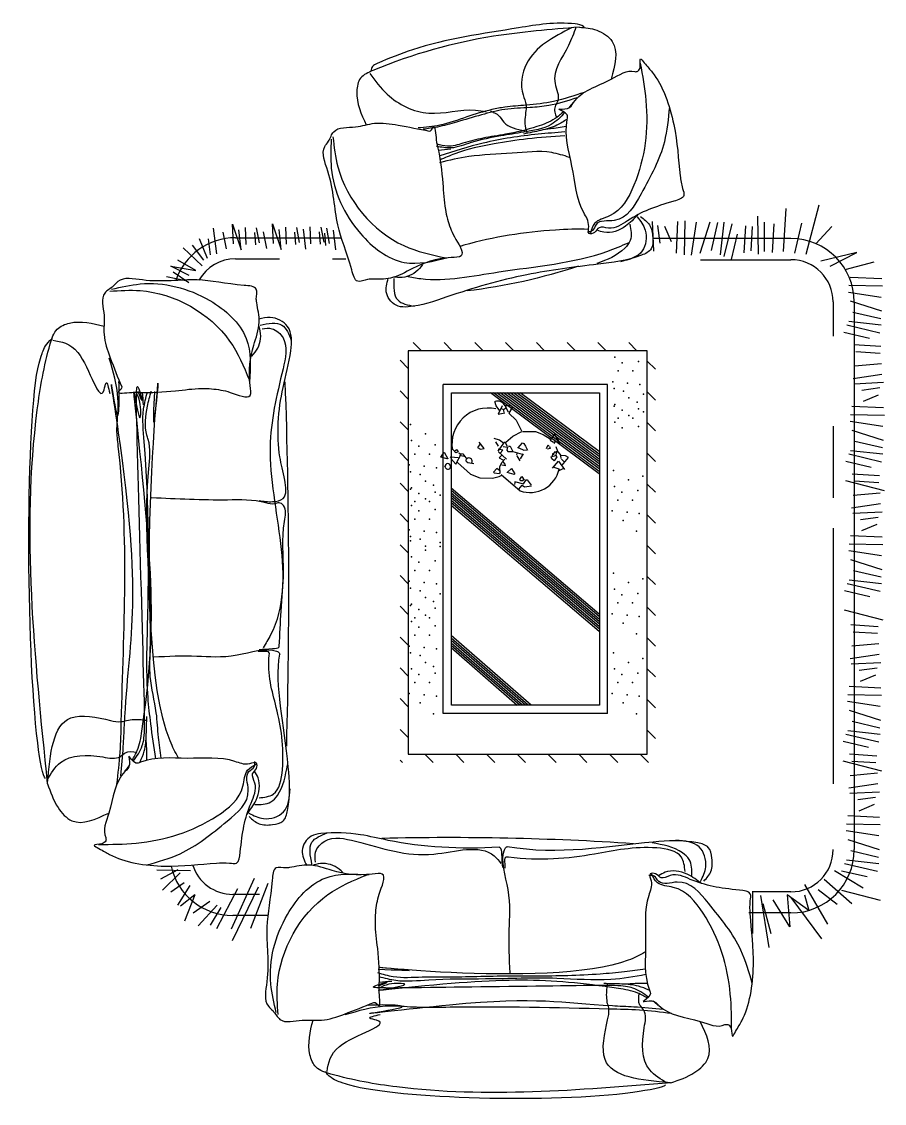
# Model space of a CAD drawing. Header units: inches. Extents: x 8.3 to 50.8, y 10.9 to 35.7.
# Drawn here: x 20.784 to 23.931, y 22.225 to 26.171 of the extents above; entities that cross this region are included whole.
import ezdxf

# ---------------------------------------------------------------- set-up
doc = ezdxf.new("R2010")
doc.units = ezdxf.units.IN
doc.header["$MEASUREMENT"] = 0
doc.layers.add('02', color=2, linetype='Continuous')
doc.layers.add('8', color=8, linetype='Continuous')

msp = doc.modelspace()

# ---------------------------------------------------------------- hatches: boundary and pattern name
at = {"layer": '8'}
h = msp.add_hatch(dxfattribs=at)
h.set_pattern_fill('ANSI31,N', color=256, scale=0.025, angle=180, style=0)
h.set_pattern_definition([(135, (36.55061, 13.91755), (0.0561266, 0.0561266), [])])
h.paths.add_polyline_path([(23.0655, 24.9704), (22.1943, 24.9704), (22.1943, 23.4988), (23.0655, 23.4988)], flags=16)
h.paths.add_polyline_path([(23.0955, 25.0004), (22.1643, 25.0004), (22.1643, 23.4688), (23.0955, 23.4688)])

# ---------------------------------------------------------------- linework, layer by layer
at = {"layer": '02'}
for p, q in [((23.6453, 25.323), (23.6925, 25.5026)), ((23.4722, 25.323), (23.469, 25.4616)), ((23.5635, 25.3325), (23.5729, 25.49)), ((21.4952, 25.3247), (21.4832, 25.4182)), ((21.5525, 25.4329), (21.5846, 25.3394)), ((21.5565, 25.3608), (21.5525, 25.4329)), ((21.6033, 25.3581), (21.6006, 25.4208)), ((21.6513, 25.3648), (21.6406, 25.4195)), ((21.699, 25.434), (21.731, 25.3405)), ((21.703, 25.3619), (21.699, 25.434)), ((21.7497, 25.3592), (21.747, 25.422)), ((21.7977, 25.3659), (21.787, 25.4206)), ((21.8391, 25.3603), (21.8364, 25.4231)), ((21.8871, 25.367), (21.8764, 25.4217)), ((21.9072, 25.3625), (21.8965, 25.4173)), ((23.0902, 25.3341), (23.085, 25.442)), ((23.1136, 25.3627), (23.1045, 25.4277)), ((23.154, 25.3679), (23.1305, 25.4238)), ((23.1722, 25.3262), (23.1774, 25.442)), ((23.2021, 25.321), (23.2047, 25.4446)), ((23.2268, 25.3197), (23.2451, 25.4394)), ((23.2594, 25.3262), (23.2958, 25.4407)), ((23.2997, 25.3367), (23.3231, 25.4381)), ((23.3335, 25.321), (23.3466, 25.4394)), ((23.3466, 25.3145), (23.3752, 25.4342)), ((23.419, 25.3277), (23.4255, 25.4265)), ((23.4451, 25.3355), (23.4503, 25.4239)), ((23.4942, 25.3325), (23.4942, 25.4396)), ((23.5225, 25.3293), (23.5288, 25.4333)), ((23.6044, 25.3262), (23.6296, 25.4364)), ((23.6805, 25.3613), (23.7397, 25.4238)), ((21.4618, 25.3074), (21.4325, 25.3795)), ((21.4725, 25.3207), (21.4658, 25.3795)), ((21.5312, 25.3421), (21.5192, 25.4035)), ((21.5642, 25.3829), (21.9484, 25.3829)), ((21.5846, 25.3394), (21.5766, 25.4115)), ((21.6379, 25.3568), (21.6339, 25.4022)), ((21.6776, 25.3432), (21.6656, 25.4046)), ((21.731, 25.3405), (21.723, 25.4126)), ((21.7844, 25.3579), (21.7804, 25.4033)), ((21.8204, 25.3416), (21.8124, 25.4137)), ((21.8738, 25.359), (21.8698, 25.4044)), ((21.8939, 25.3545), (21.8899, 25.3999)), ((21.9299, 25.3383), (21.9219, 25.4104)), ((23.5901, 25.3797), (23.088, 25.3797)), ((23.3728, 25.3038), (23.3947, 25.3964)), ((21.4418, 25.2806), (21.3724, 25.3461)), ((21.4485, 25.3007), (21.4071, 25.3554)), ((21.4191, 25.2633), (21.3537, 25.3007)), ((21.5642, 25.3059), (21.724, 25.3059)), ((21.9179, 25.3059), (21.966, 25.3059)), ((23.2605, 25.3026), (23.5901, 25.3027)), ((23.831, 25.3293), (23.6988, 25.2978)), ((23.7334, 25.279), (23.831, 25.3293)), ((21.3284, 25.2793), (21.4191, 25.2633)), ((21.3951, 25.2446), (21.3284, 25.2793)), ((21.3938, 25.2179), (21.3364, 25.2579)), ((23.7884, 25.2672), (23.8939, 25.2947)), ((21.3824, 25.2258), (21.3124, 25.2406)), ((23.806, 25.2395), (23.9217, 25.2343)), ((23.7995, 25.1848), (23.9191, 25.1666)), ((23.8008, 25.2096), (23.9243, 25.2069)), ((23.7441, 25.1487), (23.7441, 25.0238)), ((23.806, 25.1523), (23.9204, 25.1159)), ((23.8211, 25.1487), (23.8211, 23.1506)), ((23.8164, 25.112), (23.9178, 25.0885)), ((23.7943, 25.0651), (23.9139, 25.0365)), ((23.8008, 25.0781), (23.9191, 25.0651)), ((23.7835, 25.0388), (23.8761, 25.017)), ((23.8191, 24.9935), (23.9179, 24.987)), ((23.0655, 24.9704), (22.1943, 24.9704)), ((22.1943, 24.9704), (22.1943, 23.4988)), ((23.0655, 23.4988), (23.0655, 24.9704)), ((23.8269, 24.9675), (23.9153, 24.9623)), ((23.8217, 24.9154), (23.9205, 24.9245)), ((23.8165, 24.8699), (23.9218, 24.8855)), ((22.9213, 24.8474), (22.3213, 24.8474)), ((22.3213, 23.6474), (22.3213, 24.8474)), ((22.9213, 23.6474), (22.9213, 24.8474)), ((23.8204, 24.8503), (23.9283, 24.8555)), ((23.849, 24.8269), (23.914, 24.836)), ((22.3513, 23.6774), (22.3513, 24.8174)), ((22.3513, 24.8174), (22.8913, 24.8174)), ((22.8909, 24.5216), (22.4938, 24.817)), ((22.8909, 24.5306), (22.5054, 24.8174)), ((22.5149, 24.7691), (22.5104, 24.7854)), ((22.8909, 24.5396), (22.5175, 24.8174)), ((22.8909, 24.5486), (22.5296, 24.8174)), ((22.8909, 24.5576), (22.5417, 24.8174)), ((22.8909, 24.5666), (22.5538, 24.8174)), ((22.8909, 24.5756), (22.5659, 24.8174)), ((22.8909, 24.5846), (22.578, 24.8174)), ((22.8909, 24.5936), (22.5901, 24.8174)), ((22.8909, 24.6026), (22.6022, 24.8174)), ((22.8913, 24.8174), (22.8913, 23.6774)), ((23.8542, 24.7866), (23.9101, 24.81)), ((22.5282, 24.7514), (22.5149, 24.7691)), ((22.5371, 24.7691), (22.5223, 24.7395)), ((22.5223, 24.7395), (22.546, 24.744)), ((22.5401, 24.7558), (22.5341, 24.7588)), ((22.5415, 24.7558), (22.549, 24.7617)), ((22.5445, 24.7469), (22.5415, 24.7558)), ((22.5475, 24.7706), (22.5697, 24.7706)), ((22.5593, 24.7469), (22.5475, 24.7691)), ((22.5727, 24.7632), (22.5608, 24.7425)), ((22.5712, 24.7691), (22.5727, 24.7632)), ((23.8126, 24.7684), (23.9283, 24.7632)), ((22.5608, 24.7425), (22.5875, 24.7173)), ((22.5875, 24.7173), (22.6067, 24.6788)), ((23.8061, 24.7137), (23.9257, 24.6955)), ((23.8074, 24.7384), (23.9309, 24.7358)), ((22.5756, 24.6595), (22.6082, 24.6758)), ((22.6112, 24.6758), (22.6586, 24.6758)), ((22.6586, 24.6758), (22.6867, 24.6654)), ((22.6867, 24.6654), (22.7119, 24.6491)), ((22.7282, 24.6684), (22.7119, 24.6447)), ((23.7441, 24.6956), (23.7441, 24.4346)), ((23.8126, 24.6812), (23.927, 24.6447)), ((22.4571, 24.6328), (22.4467, 24.618)), ((22.4704, 24.6136), (22.4526, 24.6373)), ((22.5267, 24.6447), (22.5075, 24.6506)), ((22.5238, 24.6225), (22.5134, 24.6388)), ((22.5223, 24.6047), (22.546, 24.6388)), ((22.543, 24.6328), (22.5267, 24.6447)), ((22.546, 24.6388), (22.5549, 24.6225)), ((22.5504, 24.6373), (22.5756, 24.6595)), ((22.5934, 24.6151), (22.6112, 24.6343)), ((22.6112, 24.6343), (22.6156, 24.6328)), ((22.6156, 24.6328), (22.6216, 24.6225)), ((22.6986, 24.6136), (22.7045, 24.6269)), ((22.7045, 24.6269), (22.7075, 24.6225)), ((22.7119, 24.6447), (22.7238, 24.6373)), ((22.7282, 24.6388), (22.7253, 24.6328)), ((22.749, 24.6328), (22.7282, 24.664)), ((22.7445, 24.6373), (22.7282, 24.6388)), ((23.823, 24.6408), (23.9244, 24.6174)), ((22.3134, 24.5825), (22.3252, 24.6002)), ((22.3252, 24.6002), (22.3386, 24.5765)), ((22.3682, 24.5988), (22.3578, 24.6091)), ((22.3623, 24.6032), (22.3697, 24.6106)), ((22.3756, 24.6017), (22.3682, 24.5988)), ((22.3682, 24.5573), (22.3889, 24.5958)), ((22.3697, 24.6106), (22.3756, 24.6017)), ((22.383, 24.5928), (22.3786, 24.5973)), ((22.3978, 24.5854), (22.3815, 24.5884)), ((22.3889, 24.5958), (22.3934, 24.5943)), ((22.3934, 24.5943), (22.4082, 24.5751)), ((22.4467, 24.618), (22.4571, 24.6121)), ((22.4571, 24.6121), (22.4704, 24.6136)), ((22.5386, 24.6076), (22.5223, 24.6121)), ((22.5519, 24.5751), (22.5238, 24.6017)), ((22.5371, 24.5913), (22.5252, 24.5795)), ((22.5297, 24.5973), (22.5386, 24.6076)), ((22.5401, 24.621), (22.5564, 24.6195)), ((22.5564, 24.6195), (22.5534, 24.6076)), ((22.5534, 24.6076), (22.5578, 24.6032)), ((22.5578, 24.6032), (22.5756, 24.6032)), ((22.5593, 24.6225), (22.5653, 24.6225)), ((22.5756, 24.6047), (22.5667, 24.621)), ((22.5756, 24.6032), (22.6097, 24.5928)), ((22.5904, 24.5899), (22.5919, 24.5973)), ((22.6023, 24.5691), (22.5919, 24.5869)), ((22.5978, 24.6165), (22.6156, 24.6076)), ((22.6038, 24.5765), (22.6141, 24.5943)), ((22.6156, 24.6076), (22.6275, 24.6091)), ((22.6304, 24.6062), (22.623, 24.621)), ((22.7119, 24.6136), (22.7016, 24.6121)), ((22.709, 24.621), (22.7119, 24.6136)), ((22.7149, 24.5839), (22.7312, 24.5884)), ((22.7208, 24.5943), (22.7193, 24.5869)), ((22.7386, 24.6047), (22.7208, 24.5943)), ((22.7253, 24.5913), (22.7253, 24.5958)), ((22.7416, 24.6002), (22.7268, 24.6002)), ((22.7327, 24.621), (22.7386, 24.6047)), ((22.7342, 24.5988), (22.7327, 24.5884)), ((22.7327, 24.5884), (22.7356, 24.5839)), ((22.7519, 24.5884), (22.7416, 24.6002)), ((22.7519, 24.578), (22.7505, 24.5869)), ((22.7682, 24.5869), (22.7519, 24.5884)), ((22.7786, 24.581), (22.7682, 24.5869)), ((23.8009, 24.594), (23.9205, 24.5654)), ((23.8074, 24.607), (23.9257, 24.594)), ((22.3356, 24.5765), (22.3134, 24.5825)), ((22.3297, 24.5454), (22.3267, 24.5484)), ((22.3386, 24.5795), (22.3356, 24.5765)), ((22.3474, 24.581), (22.3489, 24.5839)), ((22.3489, 24.5839), (22.3756, 24.581)), ((22.3489, 24.578), (22.3682, 24.5573)), ((22.3741, 24.5632), (22.4215, 24.5202)), ((22.4052, 24.5676), (22.4112, 24.5632)), ((22.4112, 24.5632), (22.4334, 24.5588)), ((22.5252, 24.5795), (22.5386, 24.5721)), ((22.5282, 24.5469), (22.5356, 24.5632)), ((22.5297, 24.5232), (22.5282, 24.5469)), ((22.5356, 24.5632), (22.546, 24.5751)), ((22.5504, 24.5513), (22.5356, 24.5528)), ((22.549, 24.5543), (22.5401, 24.5662)), ((22.7179, 24.5765), (22.7149, 24.5839)), ((22.7268, 24.5691), (22.7179, 24.5765)), ((22.7208, 24.5425), (22.7416, 24.5676)), ((22.7356, 24.5839), (22.7268, 24.5691)), ((22.7416, 24.5676), (22.7638, 24.538)), ((22.7638, 24.5647), (22.7534, 24.5751)), ((22.7564, 24.5543), (22.7608, 24.5588)), ((22.7608, 24.5588), (22.7786, 24.581)), ((23.7901, 24.5677), (23.8828, 24.5459)), ((22.4215, 24.5202), (22.4556, 24.5069)), ((22.4556, 24.5069), (22.5015, 24.5054)), ((22.5015, 24.5054), (22.5252, 24.5113)), ((22.5178, 24.541), (22.5045, 24.5276)), ((22.5045, 24.5276), (22.5075, 24.5247)), ((22.5075, 24.5247), (22.5252, 24.5232)), ((22.5267, 24.5336), (22.5178, 24.541)), ((22.5252, 24.5232), (22.5297, 24.5262)), ((22.5252, 24.5113), (22.5356, 24.5173)), ((22.5327, 24.5187), (22.6023, 24.4595)), ((22.5549, 24.5262), (22.5712, 24.541)), ((22.5801, 24.5187), (22.5549, 24.5262)), ((22.5712, 24.541), (22.583, 24.5217)), ((22.583, 24.5217), (22.5801, 24.5187)), ((22.6008, 24.501), (22.6082, 24.5113)), ((22.6082, 24.5113), (22.6171, 24.498)), ((22.7475, 24.538), (22.7238, 24.5454)), ((22.7445, 24.5336), (22.7593, 24.541)), ((23.814, 24.5215), (23.9128, 24.515)), ((22.8909, 24.01), (22.3511, 24.4696)), ((22.5815, 24.4936), (22.6141, 24.4847)), ((22.583, 24.4832), (22.5845, 24.4906)), ((22.5978, 24.4654), (22.6097, 24.4802)), ((22.6053, 24.4965), (22.6008, 24.501)), ((22.6112, 24.4965), (22.6053, 24.4965)), ((22.6097, 24.4802), (22.6186, 24.4743)), ((22.6171, 24.501), (22.6112, 24.4965)), ((22.6141, 24.4847), (22.6245, 24.4995)), ((22.6186, 24.4743), (22.6438, 24.4773)), ((22.6245, 24.4995), (22.6275, 24.4995)), ((22.6275, 24.4995), (22.6423, 24.4802)), ((23.7891, 24.497), (23.9301, 24.4604)), ((23.8218, 24.4955), (23.9102, 24.4903)), ((22.8909, 24.001), (22.3511, 24.4606)), ((22.8909, 23.992), (22.3511, 24.4516)), ((22.8909, 23.983), (22.3511, 24.4426)), ((22.8909, 23.974), (22.3511, 24.4336)), ((23.8166, 24.4434), (23.9154, 24.4526)), ((22.8909, 23.965), (22.3511, 24.4246)), ((22.8909, 23.956), (22.3511, 24.4156)), ((22.8909, 23.947), (22.3511, 24.4066)), ((23.8114, 24.3979), (23.9167, 24.4135)), ((23.8153, 24.3784), (23.9232, 24.3836)), ((23.8439, 24.355), (23.9089, 24.3641)), ((23.7441, 24.3238), (23.7441, 23.3906)), ((23.8491, 24.3146), (23.905, 24.338)), ((23.8075, 24.2964), (23.9232, 24.2912)), ((23.801, 24.2417), (23.9206, 24.2235)), ((23.8023, 24.2665), (23.9258, 24.2639)), ((23.8075, 24.2092), (23.9219, 24.1728)), ((23.8179, 24.1689), (23.9193, 24.1455)), ((23.7958, 24.122), (23.9154, 24.0934)), ((23.8023, 24.135), (23.9206, 24.122)), ((23.785, 24.0957), (23.8777, 24.0739)), ((23.7841, 24.025), (23.925, 23.9885)), ((23.8091, 23.9716), (23.908, 23.9651)), ((22.6419, 23.6774), (22.3509, 23.9313)), ((22.6316, 23.6774), (22.3509, 23.9223)), ((23.8169, 23.9456), (23.9054, 23.9404)), ((22.6213, 23.6774), (22.3509, 23.9133)), ((22.611, 23.6774), (22.3509, 23.9043)), ((22.6007, 23.6774), (22.3509, 23.8953)), ((22.5909, 23.677), (22.3509, 23.8863)), ((23.8117, 23.8936), (23.9106, 23.9027)), ((23.8065, 23.848), (23.9119, 23.8636)), ((23.8104, 23.8285), (23.9184, 23.8337)), ((23.839, 23.8051), (23.9041, 23.8142)), ((23.8442, 23.7647), (23.9002, 23.7882)), ((23.8026, 23.7465), (23.9184, 23.7413)), ((23.7961, 23.6919), (23.9158, 23.6736)), ((23.7974, 23.7166), (23.921, 23.714)), ((22.9213, 23.6474), (22.3213, 23.6474)), ((22.8913, 23.6774), (22.3513, 23.6774)), ((23.8026, 23.6593), (23.9171, 23.6229)), ((23.813, 23.619), (23.9145, 23.5956)), ((23.7909, 23.5721), (23.9106, 23.5435)), ((23.7974, 23.5852), (23.9158, 23.5721)), ((23.7802, 23.5459), (23.8728, 23.524)), ((22.1943, 23.4988), (23.0655, 23.4988)), ((23.8041, 23.4997), (23.9029, 23.4932)), ((23.7792, 23.4752), (23.9201, 23.4386)), ((23.8119, 23.4736), (23.9003, 23.4684)), ((23.8067, 23.4216), (23.9055, 23.4307)), ((23.8015, 23.376), (23.9068, 23.3917)), ((23.8054, 23.3565), (23.9133, 23.3617)), ((23.834, 23.3331), (23.899, 23.3422)), ((23.8392, 23.2928), (23.8951, 23.3162)), ((23.7924, 23.2446), (23.9159, 23.242)), ((23.7976, 23.2746), (23.9133, 23.2693)), ((23.7911, 23.2199), (23.9107, 23.2017)), ((23.7976, 23.1874), (23.912, 23.1509)), ((23.808, 23.147), (23.9094, 23.1236)), ((23.7859, 23.1002), (23.9055, 23.0716)), ((23.7924, 23.1132), (23.9107, 23.1002)), ((21.2763, 23.0775), (21.3998, 23.0749)), ((21.3536, 23.0775), (21.2899, 23.0432)), ((21.3618, 23.0661), (21.2981, 23.0023)), ((23.7492, 23.0743), (23.853, 23.0114)), ((23.7751, 23.0739), (23.8678, 23.0521)), ((21.3765, 23.0301), (21.3275, 22.9957)), ((21.3978, 23.0203), (21.352, 22.9483)), ((21.571, 23.0072), (21.4942, 22.8616)), ((21.6315, 23.0448), (21.5481, 22.86)), ((21.6462, 23.0137), (21.5514, 22.8175)), ((21.6818, 23.0268), (21.6184, 22.8633)), ((23.639, 23.024), (23.724, 22.8791)), ((23.7114, 23.0429), (23.8121, 22.9547)), ((21.4157, 22.9859), (21.3634, 22.945)), ((21.4157, 22.9859), (21.3782, 22.8894)), ((21.6513, 22.9875), (21.5541, 22.9875)), ((23.4502, 22.9988), (23.4502, 22.8444)), ((23.5901, 22.9966), (23.4502, 22.9966)), ((23.4785, 22.983), (23.51, 22.794)), ((23.6559, 22.9292), (23.5761, 22.9862)), ((23.5761, 22.9862), (23.5855, 22.8696)), ((23.5898, 22.9764), (23.7019, 22.8255)), ((23.639, 22.9862), (23.6559, 22.9292)), ((23.6894, 23.0051), (23.7586, 22.9515)), ((23.7741, 23.0032), (23.915, 22.9666)), ((21.4697, 22.9614), (21.4092, 22.9189)), ((21.4975, 22.9483), (21.4272, 22.8731)), ((21.5105, 22.9401), (21.4713, 22.8747)), ((23.4879, 22.9547), (23.5163, 22.8444)), ((23.5855, 22.8696), (23.5257, 22.9673)), ((21.6818, 22.9105), (21.5541, 22.9105)), ((23.5901, 22.9196), (23.4371, 22.9196))]:
    msp.add_line(p, q, dxfattribs=at)
for centre, radius, start, end in [((21.5642, 25.1519), 0.231, 90, 161.1289), ((23.5901, 25.1487), 0.231, 0, 90), ((21.5642, 25.1519), 0.154, 90, 150.2568), ((23.5901, 25.1487), 0.154, 0, 90), ((0.2167, 24.1104), 21.5417, 358.44956, 1.98732), ((22.5208, 24.7588), 0.0282, 23.9625, 111.2505), ((22.4852, 24.6299), 0.1319, 77.6046, 189.2461), ((22.3386, 24.5484), 0.0104, 198.4349, 180), ((22.4156, 24.5676), 0.0119, 333.4349, 180), ((22.6379, 24.5632), 0.1096, 251.0754, 347.0619), ((22.3414, 12.9278), 10.2667, 86.23263, 91.35738), ((23.5901, 23.1506), 0.154, 270, 0), ((23.5901, 23.1506), 0.231, 270, 0), ((21.5541, 23.1415), 0.231, 192.7244, 270), ((21.5541, 23.1415), 0.154, 197.3828, 270)]:
    msp.add_arc(centre, radius, start, end, dxfattribs=at)
at = {"layer": '02', "extrusion": (0, 0, -1)}
msp.add_ellipse((22.1575, 27.2771), major_axis=(-0.3869, 2.0675), ratio=1, start_param=3.008909, end_param=3.206583, dxfattribs=at)
at = {"layer": '02'}
for points, knots in [([(22.8372, 26.1493), (22.836, 26.1508), (22.8276, 26.1594), (22.7404, 26.1731), (22.5384, 26.1371), (22.2852, 26.1026), (22.1193, 26.0356), (22.062, 26.0104), (22.0588, 25.9968), (22.0587, 25.9903)], [17.99656, 17.99656, 17.99656, 17.99656, 24.654541, 59.355785, 289.542515, 728.551681, 882.30278, 904.288941, 924.788376, 924.788376, 924.788376, 924.788376]), ([(22.8184, 26.151), (22.7128, 26.1425), (22.4543, 26.1217), (22.1976, 26.0499), (22.0141, 25.9714), (21.998, 25.8884), (22.0228, 25.8338), (22.0405, 25.7947)], [0, 0, 0, 0, 350.70006, 858.205579, 917.075962, 972.848208, 1113.682742, 1113.682742, 1113.682742, 1113.682742]), ([(22.79, 26.1487), (22.7227, 26.1154), (22.622, 26.0616), (22.5985, 25.9265), (22.6259, 25.8735), (22.6221, 25.8323), (22.6157, 25.7973), (22.625, 25.7715), (22.6271, 25.7658)], [14.22546, 14.22546, 14.22546, 14.22546, 248.732969, 375.734785, 418.155281, 441.003934, 511.971111, 531.951261, 531.951261, 531.951261, 531.951261]), ([(22.8056, 26.1509), (22.7977, 26.1287), (22.7736, 26.0609), (22.7045, 25.9758), (22.7512, 25.8939), (22.7223, 25.8567), (22.73, 25.8345), (22.735, 25.82)], [0, 0, 0, 0, 79.489254, 242.739997, 314.65082, 339.438853, 386.590051, 386.590051, 386.590051, 386.590051]), ([(22.8184, 26.151), (22.8396, 26.1492), (22.8839, 26.1453), (22.9684, 26.0885), (22.9482, 26.0122), (22.9347, 25.9615)], [0, 0, 0, 0, 71.10826, 148.314414, 301.164142, 301.164142, 301.164142, 301.164142]), ([(23.021, 25.989), (22.9918, 25.9967), (22.9136, 25.9415), (22.816, 25.9176), (22.7814, 25.8486), (22.7226, 25.8562), (22.779, 25.8388), (22.761, 25.7603), (22.798, 25.646), (22.8084, 25.5051), (22.8581, 25.4386), (22.8465, 25.3931), (22.8784, 25.4004), (22.889, 25.4284), (22.9416, 25.4071), (23.0264, 25.4717), (23.1033, 25.4996), (23.2072, 25.5288), (23.1908, 25.5706), (23.1803, 25.6532), (23.1722, 25.7996), (23.116, 25.9555), (23.0634, 26.01), (23.0345, 26.047), (23.0441, 26.0082), (23.0355, 25.9908), (23.0246, 25.9881), (23.021, 25.989)], [0, 0, 0, 0, 100.597406, 281.319891, 315.054718, 349.509689, 389.200281, 408.162693, 598.959573, 792.637569, 852.601939, 880.830983, 902.666946, 929.495226, 968.022274, 1050.611483, 1254.96923, 1301.260424, 1329.316584, 1382.311494, 1591.546287, 1820.820862, 1871.094845, 1893.578982, 1925.370652, 1945.336599, 1957.814292, 1957.814292, 1957.814292, 1957.814292]), ([(23.0405, 26.0194), (23.0487, 25.974), (23.0754, 25.8264), (23.0534, 25.6267), (22.9624, 25.4639), (22.8721, 25.4465), (22.8621, 25.413), (22.8583, 25.4001)], [0, 0, 0, 0, 153.199383, 498.931474, 658.942203, 726.134726, 768.614124, 768.614124, 768.614124, 768.614124]), ([(22.0537, 25.9818), (22.0733, 25.9555), (22.126, 25.8846), (22.2696, 25.8135), (22.3962, 25.8583), (22.4656, 25.8451), (22.4788, 25.8425)], [0, 0, 0, 0, 109.257629, 294.294606, 484.078985, 528.781997, 528.781997, 528.781997, 528.781997]), ([(22.8369, 25.9133), (22.7996, 25.9009), (22.7306, 25.8778), (22.632, 25.8663), (22.5564, 25.8619), (22.4834, 25.8479), (22.4048, 25.8238), (22.3176, 25.7906), (22.2568, 25.7855), (22.2305, 25.7833)], [0, 0, 0, 0, 130.481225, 241.871234, 329.653071, 382.635961, 489.129551, 603.809277, 691.391283, 691.391283, 691.391283, 691.391283]), ([(22.8092, 25.8935), (22.7752, 25.8824), (22.7196, 25.8644), (22.6305, 25.8563), (22.5476, 25.8549), (22.4586, 25.8306), (22.3774, 25.8072), (22.307, 25.7867), (22.2659, 25.7809), (22.2485, 25.7785)], [0, 0, 0, 0, 118.476382, 194.076844, 297.117853, 393.933927, 499.659542, 579.515716, 637.850776, 637.850776, 637.850776, 637.850776]), ([(23.1466, 25.8596), (23.1425, 25.8166), (23.1317, 25.7033), (23.0577, 25.5701), (22.982, 25.4297), (22.8807, 25.4513), (22.8709, 25.4064), (22.8548, 25.4041), (22.8479, 25.4031)], [0, 0, 0, 0, 141.86292, 373.630524, 526.427539, 601.735045, 630.296438, 651.966247, 651.966247, 651.966247, 651.966247]), ([(22.7654, 25.8396), (22.7504, 25.8225), (22.7093, 25.7834), (22.6211, 25.7688), (22.5235, 25.7532), (22.4342, 25.7373), (22.3578, 25.7047), (22.3148, 25.713), (22.2974, 25.7164)], [49.606189, 49.606189, 49.606189, 49.606189, 124.052713, 239.571345, 333.3214, 456.942517, 542.38691, 600.329448, 600.329448, 600.329448, 600.329448]), ([(22.7613, 25.8429), (22.7511, 25.8339), (22.7226, 25.8089), (22.649, 25.7817), (22.5607, 25.7607), (22.4687, 25.7485), (22.3997, 25.7296), (22.343, 25.7123), (22.3116, 25.7207), (22.299, 25.7241)], [0, 0, 0, 0, 45.174964, 125.558829, 256.610972, 349.076861, 433.189907, 497.197145, 539.983253, 539.983253, 539.983253, 539.983253]), ([(22.4942, 25.8454), (22.4975, 25.8437), (22.5069, 25.839), (22.527, 25.8298), (22.5487, 25.7863), (22.5896, 25.7788), (22.6189, 25.7734)], [0, 0, 0, 0, 12.396318, 35.253043, 71.848794, 163.317226, 163.317226, 163.317226, 163.317226]), ([(22.7724, 25.8148), (22.7607, 25.8071), (22.7318, 25.7881), (22.6768, 25.7737), (22.6357, 25.7653), (22.6145, 25.761)], [0, 0, 0, 0, 46.593931, 114.59593, 186.8347, 186.8347, 186.8347, 186.8347]), ([(22.2704, 25.772), (22.2329, 25.7796), (22.168, 25.7927), (22.0749, 25.8074), (22.0021, 25.7812), (21.9222, 25.79), (21.9081, 25.738), (21.8723, 25.6989), (21.9225, 25.5855), (21.9246, 25.4323), (21.9753, 25.3198), (22.0014, 25.212), (22.0381, 25.2309), (22.0775, 25.2324), (22.1364, 25.2289), (22.2279, 25.2842), (22.3035, 25.3104), (22.4112, 25.3118), (22.3647, 25.3778), (22.3432, 25.4274), (22.3247, 25.4951), (22.3214, 25.5904), (22.3089, 25.6844), (22.2947, 25.7386), (22.2923, 25.8097), (22.277, 25.7706), (22.2704, 25.772)], [0, 0, 0, 0, 127.427681, 224.276404, 302.261986, 392.779016, 437.096694, 463.557063, 563.507143, 784.838909, 976.246821, 1028.506194, 1069.058754, 1082.809516, 1162.638681, 1258.731906, 1422.314775, 1462.867277, 1544.873185, 1583.434163, 1661.617215, 1768.019408, 1911.553131, 1945.84397, 1998.930645, 2021.420543, 2021.420543, 2021.420543, 2021.420543]), ([(22.7694, 25.789), (22.7505, 25.7856), (22.7255, 25.7812), (22.7002, 25.779), (22.6939, 25.7784)], [0, 0, 0, 0, 63.690529, 84.680578, 84.680578, 84.680578, 84.680578]), ([(21.9134, 25.7427), (21.9117, 25.7073), (21.9061, 25.5845), (21.9877, 25.4068), (22.1654, 25.2678), (22.285, 25.297), (22.3396, 25.3104)], [0, 0, 0, 0, 117.484834, 407.414781, 620.246611, 799.395046, 799.395046, 799.395046, 799.395046]), ([(21.9192, 25.7512), (21.9234, 25.7143), (21.9417, 25.5535), (22.1038, 25.3583), (22.2789, 25.3207), (22.3313, 25.3095)], [0, 0, 0, 0, 123.587716, 539.784626, 717.53011, 717.53011, 717.53011, 717.53011]), ([(22.7649, 25.7688), (22.7326, 25.7663), (22.6327, 25.7585), (22.4784, 25.7359), (22.3613, 25.6981), (22.3087, 25.6812)], [0, 0, 0, 0, 108.049196, 333.891802, 517.629591, 517.629591, 517.629591, 517.629591]), ([(22.7652, 25.7541), (22.7198, 25.7512), (22.6333, 25.7458), (22.499, 25.7257), (22.3906, 25.7018), (22.3272, 25.6744), (22.309, 25.6665)], [0, 0, 0, 0, 151.37946, 288.564606, 452.874576, 518.766039, 518.766039, 518.766039, 518.766039]), ([(22.7822, 25.6761), (22.7607, 25.6829), (22.6929, 25.7046), (22.5678, 25.6875), (22.4307, 25.6861), (22.3438, 25.6651), (22.3084, 25.6566)], [0, 0, 0, 0, 74.526832, 235.368216, 411.08678, 532.069418, 532.069418, 532.069418, 532.069418]), ([(23.0417, 25.4602), (23.054, 25.4511), (23.0797, 25.4318), (23.0867, 25.3862), (23.0871, 25.3375), (23.0043, 25.2997), (22.8552, 25.2832), (22.6112, 25.2522), (22.3841, 25.1859), (22.2311, 25.1304), (22.1475, 25.1294), (22.1048, 25.1766), (22.1158, 25.2165), (22.1212, 25.2358)], [0, 0, 0, 0, 48.943013, 103.025949, 148.534553, 195.328972, 375.361256, 667.155028, 1003.182997, 1165.538814, 1206.58239, 1274.47318, 1338.225006, 1338.225006, 1338.225006, 1338.225006]), ([(23.0319, 25.468), (23.0181, 25.4525), (22.9862, 25.4168), (22.9251, 25.3943), (22.8911, 25.4075), (22.8827, 25.4108)], [0, 0, 0, 0, 69.56601, 160.233414, 189.860891, 189.860891, 189.860891, 189.860891]), ([(23.0294, 25.4591), (23.041, 25.4439), (23.0683, 25.4083), (23.058, 25.3188), (22.9999, 25.3035), (22.9688, 25.2953)], [0, 0, 0, 0, 62.883797, 147.829924, 245.663948, 245.663948, 245.663948, 245.663948]), ([(22.8513, 25.4135), (22.8113, 25.4153), (22.6579, 25.4091), (22.501, 25.3859), (22.3885, 25.3528), (22.3843, 25.3516)], [89.052228, 89.052228, 89.052228, 89.052228, 222.96578, 599.021538, 613.61065, 613.61065, 613.61065, 613.61065]), ([(23.0024, 25.4319), (23.0063, 25.4114), (23.0124, 25.3791), (22.9672, 25.3206), (22.9189, 25.3027), (22.8815, 25.2888)], [0, 0, 0, 0, 65.355661, 103.354857, 233.394712, 233.394712, 233.394712, 233.394712]), ([(22.1873, 25.2423), (22.2047, 25.2391), (22.316, 25.219), (22.5633, 25.2724), (22.8225, 25.2906), (22.9722, 25.3539), (22.9973, 25.3645)], [0, 0, 0, 0, 58.661068, 375.93507, 825.814021, 916.361162, 916.361162, 916.361162, 916.361162]), ([(22.2466, 25.2848), (22.2391, 25.2752), (22.2169, 25.2471), (22.1737, 25.2348), (22.1467, 25.2391), (22.1429, 25.2397)], [0, 0, 0, 0, 40.128951, 118.809172, 131.501248, 131.501248, 131.501248, 131.501248]), ([(22.1411, 25.2343), (22.1405, 25.2036), (22.1393, 25.1478), (22.1927, 25.1375), (22.2166, 25.1329)], [0, 0, 0, 0, 88.639768, 160.999132, 160.999132, 160.999132, 160.999132]), ([(20.8706, 23.4105), (20.8621, 23.4176), (20.7999, 23.7061), (20.7975, 24.7825), (20.857, 24.9571), (20.8698, 24.9941), (20.8944, 25.0149), (20.8968, 25.0138)], [0, 0, 0, 0, 127.50928, 732.614955, 770.548522, 809.419481, 817.699888, 817.699888, 817.699888, 817.699888]), ([(21.1905, 23.4731), (21.2045, 23.491), (21.2354, 23.5385), (21.2336, 23.6279), (21.201, 24.7876), (21.2003, 24.8783), (21.231, 24.765), (21.2149, 24.8057), (21.2084, 24.8222)], [49.606189, 49.606189, 49.606189, 49.606189, 124.052713, 239.571345, 333.3214, 456.942517, 542.38691, 600.329448, 600.329448, 600.329448, 600.329448]), ([(21.2648, 23.8539), (21.3176, 23.8565), (21.415, 23.8611), (21.5486, 23.8465), (21.6819, 23.8916), (21.7227, 23.8703), (21.7249, 23.8657), (21.7253, 23.8642)], [0, 0, 0, 0, 175.924574, 324.224602, 448.430744, 460.868212, 466.272512, 466.272512, 466.272512, 466.272512]), ([(21.6496, 23.8807), (21.6646, 23.882), (21.687, 23.8839), (21.7208, 23.8846), (21.7233, 23.8924), (21.7234, 23.8933)], [0, 0, 0, 0, 55.279979, 82.352953, 85.624213, 85.624213, 85.624213, 85.624213]), ([(21.6141, 23.271), (21.6253, 23.2606), (21.649, 23.2388), (21.6951, 23.2403), (21.7431, 23.2489), (21.7649, 23.3372), (21.7524, 23.5673), (21.7064, 23.7472), (21.7253, 23.8642)], [0, 0, 0, 0, 48.943013, 103.025949, 148.534553, 195.328972, 375.361256, 945.044024, 945.044024, 945.044024, 945.044024]), ([(22.5261, 23.1593), (22.3843, 23.1511), (22.2067, 23.1614), (22.0129, 23.2099), (21.9122, 23.2159), (21.8299, 23.2023), (21.7966, 23.1479), (21.8148, 23.1107), (21.8236, 23.0927)], [976.824593, 976.824593, 976.824593, 976.824593, 1441.856731, 1568.220499, 1730.576316, 1771.619892, 1839.510682, 1903.262507, 1903.262507, 1903.262507, 1903.262507]), ([(23.2726, 23.0359), (23.2829, 23.0471), (23.3047, 23.0708), (23.3032, 23.1169), (23.2946, 23.1649), (23.2063, 23.1867), (22.9763, 23.1742), (22.7436, 23.1282), (22.5552, 23.1612)], [0, 0, 0, 0, 48.943013, 103.025949, 148.534553, 195.328972, 375.361256, 945.044024, 945.044024, 945.044024, 945.044024]), ([(22.5387, 23.0854), (22.5375, 23.1005), (22.5355, 23.1229), (22.5348, 23.1566), (22.527, 23.1591), (22.5261, 23.1593)], [0, 0, 0, 0, 55.279979, 82.352953, 85.624213, 85.624213, 85.624213, 85.624213]), ([(22.5655, 22.7006), (22.5629, 22.7535), (22.5583, 22.8509), (22.5729, 22.9844), (22.5278, 23.1177), (22.5491, 23.1586), (22.5537, 23.1607), (22.5552, 23.1612)], [0, 0, 0, 0, 175.924574, 324.224602, 448.430744, 460.868212, 466.272512, 466.272512, 466.272512, 466.272512]), ([(23.0705, 22.6123), (23.0526, 22.6263), (23.0051, 22.6572), (22.9156, 22.6554), (22.1196, 22.6452), (22.0289, 22.6444), (22.1421, 22.6752), (22.1014, 22.6591), (22.0849, 22.6525)], [49.606189, 49.606189, 49.606189, 49.606189, 124.052713, 239.571345, 333.3214, 456.942517, 542.38691, 600.329448, 600.329448, 600.329448, 600.329448]), ([(23.133, 22.2924), (23.1259, 22.2839), (22.8374, 22.2217), (22.1246, 22.2417), (21.9501, 22.3011), (21.9131, 22.3139), (21.8923, 22.3386), (21.8934, 22.3409)], [0, 0, 0, 0, 127.50928, 732.614955, 770.548522, 809.419481, 817.699888, 817.699888, 817.699888, 817.699888])]:
    msp.add_open_spline(points, degree=3, knots=knots, dxfattribs=at)
for points in [[(22.7943, 25.8754), (22.7894, 25.8691), (22.7845, 25.8628), (22.7796, 25.8567)], [(22.3036, 25.7021), (22.3187, 25.7038), (22.3338, 25.7054), (22.3488, 25.7071)], [(21.1606, 23.4381), (21.1659, 23.444), (21.1712, 23.45), (21.1763, 23.456)], [(23.1055, 22.5824), (23.0995, 22.5877), (23.0936, 22.5929), (23.0876, 22.5981)]]:
    msp.add_open_spline(points, degree=3, dxfattribs=at)
for points, start_tangent, end_tangent in [([(21.1488, 24.8386), (21.1068, 24.9453), (21.0843, 25.0295), (21.0843, 25.0997), (21.0871, 25.1811), (21.118, 25.2064), (21.1348, 25.2232), (21.2246, 25.2288), (21.4238, 25.2288), (21.5949, 25.2092), (21.6398, 25.1951), (21.6398, 25.1587), (21.6411, 25.1463), (21.6502, 25.0751), (21.6306, 24.9908), (21.6174, 24.8442), (21.6174, 24.8077), (21.5444, 24.8189), (21.5108, 24.8274), (21.4406, 24.833), (21.3452, 24.8246), (21.2162, 24.8189), (21.1853, 24.8189), (21.1376, 24.8218), (21.1488, 24.8386)], (-0.3772, 0.926132), (-0.3772, 0.926132)), ([(21.0904, 23.1944), (21.1017, 23.2842), (21.1606, 23.4359), (21.1774, 23.4611), (21.1746, 23.492), (21.1999, 23.4667), (21.2167, 23.4695), (21.3878, 23.4836), (21.5618, 23.4724), (21.6151, 23.4639), (21.6403, 23.4667), (21.6403, 23.4471), (21.6263, 23.4274), (21.6345, 23.3937), (21.6205, 23.3207), (21.5812, 23.1411), (21.5674, 23.1018), (21.5421, 23.1018), (21.4945, 23.1018), (21.3065, 23.0905), (21.1045, 23.1326), (21.0652, 23.1551), (21.0484, 23.1663), (21.0764, 23.172), (21.0904, 23.1832), (21.0904, 23.1944)], (-0.425856, 0.904791), (-0.425856, 0.904791)), ([(22.0685, 22.593), (21.9618, 22.5509), (21.8776, 22.5285), (21.8074, 22.5285), (21.726, 22.5313), (21.7008, 22.5621), (21.6839, 22.579), (21.6783, 22.6688), (21.6783, 22.868), (21.6979, 23.0391), (21.712, 23.084), (21.7485, 23.084), (21.7608, 23.0853), (21.8321, 23.0943), (21.9163, 23.0747), (22.0629, 23.0615), (22.0994, 23.0615), (22.0882, 22.9886), (22.0798, 22.9549), (22.0741, 22.8848), (22.0826, 22.7894), (22.0882, 22.6603), (22.0882, 22.6295), (22.0854, 22.5818), (22.0685, 22.593)], (-0.926132, -0.3772), (-0.926132, -0.3772)), ([(23.3491, 22.5122), (23.2593, 22.5235), (23.1077, 22.5824), (23.0824, 22.5992), (23.0515, 22.5964), (23.0768, 22.6217), (23.074, 22.6385), (23.06, 22.8096), (23.0712, 22.9836), (23.0796, 23.0369), (23.0768, 23.0621), (23.0965, 23.0621), (23.1161, 23.0481), (23.1498, 23.0563), (23.2228, 23.0423), (23.4025, 23.003), (23.4418, 22.9892), (23.4418, 22.9639), (23.4418, 22.9162), (23.453, 22.7283), (23.4109, 22.5263), (23.3884, 22.487), (23.3772, 22.4702), (23.3716, 22.4982), (23.3604, 22.5122), (23.3491, 22.5122)], (-0.904791, -0.425856), (-0.904791, -0.425856))]:
    msp.add_spline(points, degree=3, dxfattribs=dict(at, start_tangent=start_tangent, end_tangent=end_tangent))
for points in [[(21.1121, 25.1949), (21.2161, 25.2143), (21.4699, 25.1538), (21.6029, 25.0159), (21.6153, 24.8551)], [(21.3543, 23.4866), (21.3253, 23.547), (21.2711, 24.7506), (21.2668, 24.7135), (21.2693, 24.8224)], [(21.1049, 25.1877), (21.2161, 25.1901), (21.5424, 25.0062), (21.6147, 24.8635)], [(20.8785, 23.3912), (20.8407, 24.7548), (20.8879, 24.9958), (20.9132, 25.0492), (20.9581, 25.0716), (21.0843, 25.0604)], [(21.6234, 24.9513), (21.6451, 24.9802), (21.6523, 25.0507), (21.6487, 25.0615)], [(21.6506, 24.4241), (21.6991, 24.4201), (21.7375, 24.4322), (21.7435, 24.4989), (21.7259, 24.5835), (21.7373, 24.8366), (21.7656, 24.9707), (21.7535, 25.0597), (21.6909, 25.092), (21.6484, 25.0859)], [(21.6536, 25.0643), (21.7334, 25.0643), (21.7673, 25.0086)], [(21.6609, 25.0511), (21.6969, 25.0511), (21.7373, 25.0174), (21.7373, 24.9051), (21.6901, 24.6197), (21.6917, 23.934), (21.6647, 23.8871)], [(20.8969, 25.0091), (20.9883, 24.9645), (21.0842, 24.8283), (21.0916, 24.853), (21.105, 24.8151)], [(21.1311, 23.3893), (21.143, 23.5061), (21.1473, 23.6169), (21.1362, 24.623), (21.1314, 24.6828), (21.1324, 24.7051), (21.1352, 24.797), (21.1034, 24.9441)], [(21.1456, 23.4202), (21.1545, 23.5264), (21.1585, 23.6049), (21.1442, 24.6245), (21.113, 24.8343), (21.1346, 24.7347), (21.1397, 24.8064), (21.1384, 24.8589)], [(21.1865, 23.4765), (21.2057, 23.5123), (21.2223, 23.5827), (21.1987, 24.7614), (21.1933, 24.8207), (21.2152, 24.7258), (21.2152, 24.7834), (21.2011, 24.8192)], [(21.2928, 23.4845), (21.2829, 23.5602), (21.2749, 23.6498), (21.2529, 23.7828), (21.2529, 23.8721), (21.2474, 24.5395), (21.2454, 24.6471), (21.2406, 24.6625), (21.2426, 24.768), (21.2565, 24.8237)], [(21.2729, 23.4825), (21.255, 23.61), (21.2449, 23.7052), (21.243, 23.966), (21.2307, 24.6386), (21.2287, 24.758), (21.2426, 24.8198)], [(21.2236, 24.8187), (21.227, 24.7734)], [(21.7234, 23.8933), (21.7307, 24.0211), (21.7387, 24.1634), (21.7427, 24.3479), (21.7387, 24.406), (21.7227, 24.416), (21.7066, 24.412), (21.6746, 24.416), (21.5343, 24.4261), (21.2578, 24.4341)], [(21.6496, 23.3394), (21.7012, 23.3528), (21.7349, 23.4427), (21.7125, 23.6697), (21.6872, 23.8601), (21.6872, 23.8691), (21.6625, 23.8736), (21.6468, 23.8736)], [(20.8785, 23.3941), (20.9633, 23.6315), (21.1084, 23.622), (21.1464, 23.6176), (21.1664, 23.622), (21.2198, 23.6248), (21.2376, 23.6226)], [(21.2161, 23.4707), (21.2307, 23.5101), (21.2384, 23.5708), (21.2401, 23.6358)], [(21.2409, 23.4784), (21.2392, 23.5357), (21.2375, 23.5545)], [(20.8763, 23.4039), (20.9254, 23.4686), (21.0793, 23.4886), (21.144, 23.4909), (21.1618, 23.5043), (21.2042, 23.5065)], [(21.0642, 23.1697), (21.202, 23.1745), (21.4969, 23.2737), (21.5912, 23.3825), (21.6081, 23.4406), (21.6396, 23.4624)], [(21.2407, 23.0947), (21.3615, 23.1358), (21.5332, 23.2543), (21.6105, 23.368), (21.613, 23.4358), (21.6323, 23.4527), (21.6347, 23.4721)], [(21.6347, 23.3148), (21.6927, 23.3245), (21.7169, 23.3487), (21.7532, 23.46)], [(21.6047, 23.2792), (21.639, 23.3316), (21.6462, 23.4129), (21.6336, 23.4364)], [(20.8785, 23.3912), (20.9165, 23.3039), (20.967, 23.2562), (21.1017, 23.2842)], [(21.613, 23.2834), (21.6661, 23.264), (21.7387, 23.2882), (21.7628, 23.3729)], [(21.8428, 23.0978), (21.8428, 23.1776), (21.8985, 23.2114)], [(21.856, 23.1051), (21.856, 23.141), (21.8897, 23.1814), (22.0021, 23.1814), (22.2874, 23.1343), (22.5076, 23.1275), (22.5323, 23.1006)], [(23.2287, 23.0565), (23.2191, 23.1145), (23.1949, 23.1387), (23.0836, 23.175)], [(23.2602, 23.0348), (23.2795, 23.0879), (23.2553, 23.1605), (23.1707, 23.1846)], [(23.2042, 23.0714), (23.1907, 23.123), (23.1008, 23.1567), (22.8739, 23.1343), (22.5593, 23.123), (22.5503, 23.123), (22.5458, 23.0983), (22.5458, 23.0826)], [(21.9558, 23.0676), (21.9269, 23.0892), (21.8565, 23.0965), (21.8456, 23.0928)], [(21.7122, 22.5563), (21.6929, 22.6602), (21.7533, 22.9141), (21.8912, 23.047), (22.052, 23.0594)], [(21.7195, 22.549), (21.7171, 22.6602), (21.9009, 22.9866), (22.0436, 23.0588)], [(23.4489, 22.6625), (23.4077, 22.7833), (23.2892, 22.955), (23.1755, 23.0323), (23.1078, 23.0348), (23.0908, 23.0541), (23.0715, 23.0565)], [(23.3739, 22.486), (23.369, 22.6238), (23.2699, 22.9187), (23.161, 23.013), (23.1029, 23.0299), (23.0812, 23.0613)], [(23.2643, 23.0265), (23.212, 23.0608), (23.1307, 23.068), (23.1072, 23.0553)], [(23.057, 22.7761), (22.9965, 22.7471), (22.1565, 22.7152), (22.1936, 22.711), (22.0848, 22.7134)], [(23.059, 22.7146), (22.9834, 22.7047), (22.8938, 22.6967), (22.6588, 22.6888), (22.5473, 22.6888), (22.4298, 22.6868), (22.3223, 22.6848), (22.2447, 22.6848), (22.1391, 22.6868), (22.0834, 22.7007)], [(23.061, 22.6947), (22.9336, 22.6768), (22.7365, 22.6808), (22.4756, 22.6788), (22.2686, 22.6748), (22.1491, 22.6728), (22.0874, 22.6868)], [(23.0671, 22.6083), (23.0312, 22.6275), (22.9608, 22.6441), (22.1458, 22.6428), (22.0864, 22.6375), (22.1814, 22.6593), (22.1238, 22.6593), (22.0879, 22.6453)], [(22.0884, 22.6677), (22.1338, 22.6711)], [(23.1494, 22.3003), (22.912, 22.3851), (22.9215, 22.5302), (22.926, 22.5682), (22.9215, 22.5882), (22.9188, 22.6416), (22.921, 22.6594)], [(23.0728, 22.6379), (23.0335, 22.6525), (22.9728, 22.6602), (22.9078, 22.6619)], [(23.0651, 22.6627), (23.0078, 22.661), (22.989, 22.6593)], [(23.1234, 22.5673), (23.0171, 22.5763), (22.9387, 22.5803), (22.3449, 22.5836), (22.0728, 22.5571), (22.1724, 22.5788), (22.1007, 22.5839), (22.0482, 22.5826)], [(23.1397, 22.2981), (23.0749, 22.3472), (23.0549, 22.5011), (23.0527, 22.5658), (23.0393, 22.5836), (23.037, 22.626)], [(23.1543, 22.5529), (23.0374, 22.5648), (22.9267, 22.5691), (22.3464, 22.5755), (22.2244, 22.5755), (22.202, 22.5765), (22.1101, 22.5793), (21.963, 22.5475)], [(21.898, 22.341), (21.9427, 22.4325), (22.0788, 22.5284), (22.0541, 22.5358), (22.0921, 22.5492)], [(23.1523, 22.3003), (22.1523, 22.2848), (21.9113, 22.3321), (21.858, 22.3573), (21.8355, 22.4022), (21.8467, 22.5285)], [(23.1523, 22.3003), (23.2396, 22.3383), (23.2874, 22.3888), (23.2593, 22.5235)]]:
    msp.add_spline(points, degree=3, dxfattribs=at)
for p in [(22.9481, 24.9469), (22.9743, 24.9265), (23.0336, 24.9315), (22.9595, 24.8969), (23.0138, 24.8969), (22.9398, 24.8575), (22.9447, 24.8328), (22.9793, 24.823), (22.9941, 24.8525), (23.0385, 24.8476), (22.999, 24.7983), (23.0286, 24.7835), (23.0519, 24.812), (22.9447, 24.7687), (22.9481, 24.7742), (22.9743, 24.7539), (23.0336, 24.7588), (23.0519, 24.7479), (22.9481, 24.7101), (22.9595, 24.7243), (22.999, 24.7342), (23.0138, 24.7243), (22.2028, 24.7019), (22.2571, 24.6674), (22.9743, 24.6898), (23.0336, 24.6947), (22.2062, 24.6434), (22.2917, 24.628), (22.2176, 24.5934), (22.2325, 24.623), (22.2719, 24.5934), (22.1979, 24.554), (22.2522, 24.549), (22.2028, 24.5293), (22.2374, 24.5195), (22.2966, 24.5441), (22.9432, 24.5342), (23.0503, 24.5134), (22.2062, 24.4707), (22.2571, 24.4948), (22.2867, 24.48), (22.9465, 24.4757), (22.9974, 24.4997), (22.2028, 24.4652), (22.2325, 24.4504), (22.2571, 24.4307), (22.2917, 24.4553), (22.31, 24.4444), (22.9728, 24.4553), (23.032, 24.4603), (22.2062, 24.4066), (22.2176, 24.4208), (22.2719, 24.4208), (22.2917, 24.3912), (22.958, 24.4257), (23.0123, 24.4257), (22.2176, 24.3567), (22.2325, 24.3863), (22.2719, 24.3567), (22.9382, 24.3863), (22.9777, 24.3518), (22.9925, 24.3813), (23.0369, 24.3764), (22.1979, 24.3172), (22.2522, 24.3123), (23.0271, 24.3123), (22.2028, 24.2926), (22.2028, 24.2778), (22.2374, 24.2827), (22.2966, 24.3074), (22.31, 24.2717), (22.2571, 24.258), (22.2571, 24.2432), (22.31, 24.2569), (22.2062, 24.2192), (22.2325, 24.1989), (22.2917, 24.2038), (22.2176, 24.1693), (22.2719, 24.1693), (22.9432, 24.1594), (22.1979, 24.1298), (22.2522, 24.1249), (22.2966, 24.1199), (22.9974, 24.1249), (23.0503, 24.1386), (22.2028, 24.1051), (22.2374, 24.0953), (22.31, 24.0843), (22.9465, 24.1008), (22.9728, 24.0805), (23.032, 24.0854), (22.2028, 24.041), (22.2062, 24.0466), (22.2571, 24.0706), (22.2867, 24.0558), (22.958, 24.0509), (23.0123, 24.0509), (22.2176, 23.9966), (22.2325, 24.0262), (22.2571, 24.0065), (22.2719, 23.9966), (22.2917, 24.0312), (22.9382, 24.0114), (22.9925, 24.0065), (23.0369, 24.0016), (22.2062, 23.9825), (22.2325, 23.9621), (22.2917, 23.967), (22.9777, 23.9769), (22.2176, 23.9325), (22.2719, 23.9325), (23.0271, 23.9374), (22.1979, 23.8931), (22.2522, 23.8881), (22.2966, 23.8832), (22.2028, 23.8684), (22.2374, 23.8585), (22.9432, 23.8684), (23.0503, 23.8476), (22.2062, 23.8098), (22.2571, 23.8339), (22.2867, 23.8191), (22.9465, 23.8098), (22.9974, 23.8339), (22.2176, 23.7599), (22.2325, 23.7895), (22.2719, 23.7599), (22.2917, 23.7944), (22.958, 23.7599), (22.9728, 23.7895), (23.0123, 23.7599), (23.032, 23.7944), (22.1979, 23.7204), (22.9382, 23.7204), (22.2374, 23.6859), (22.2522, 23.7155), (22.2966, 23.7106), (22.9777, 23.6859), (22.9925, 23.7155), (23.0369, 23.7106), (22.2867, 23.6464), (23.0271, 23.6464)]:
    msp.add_point(p, dxfattribs=at)

doc.saveas('drawing.dxf')
